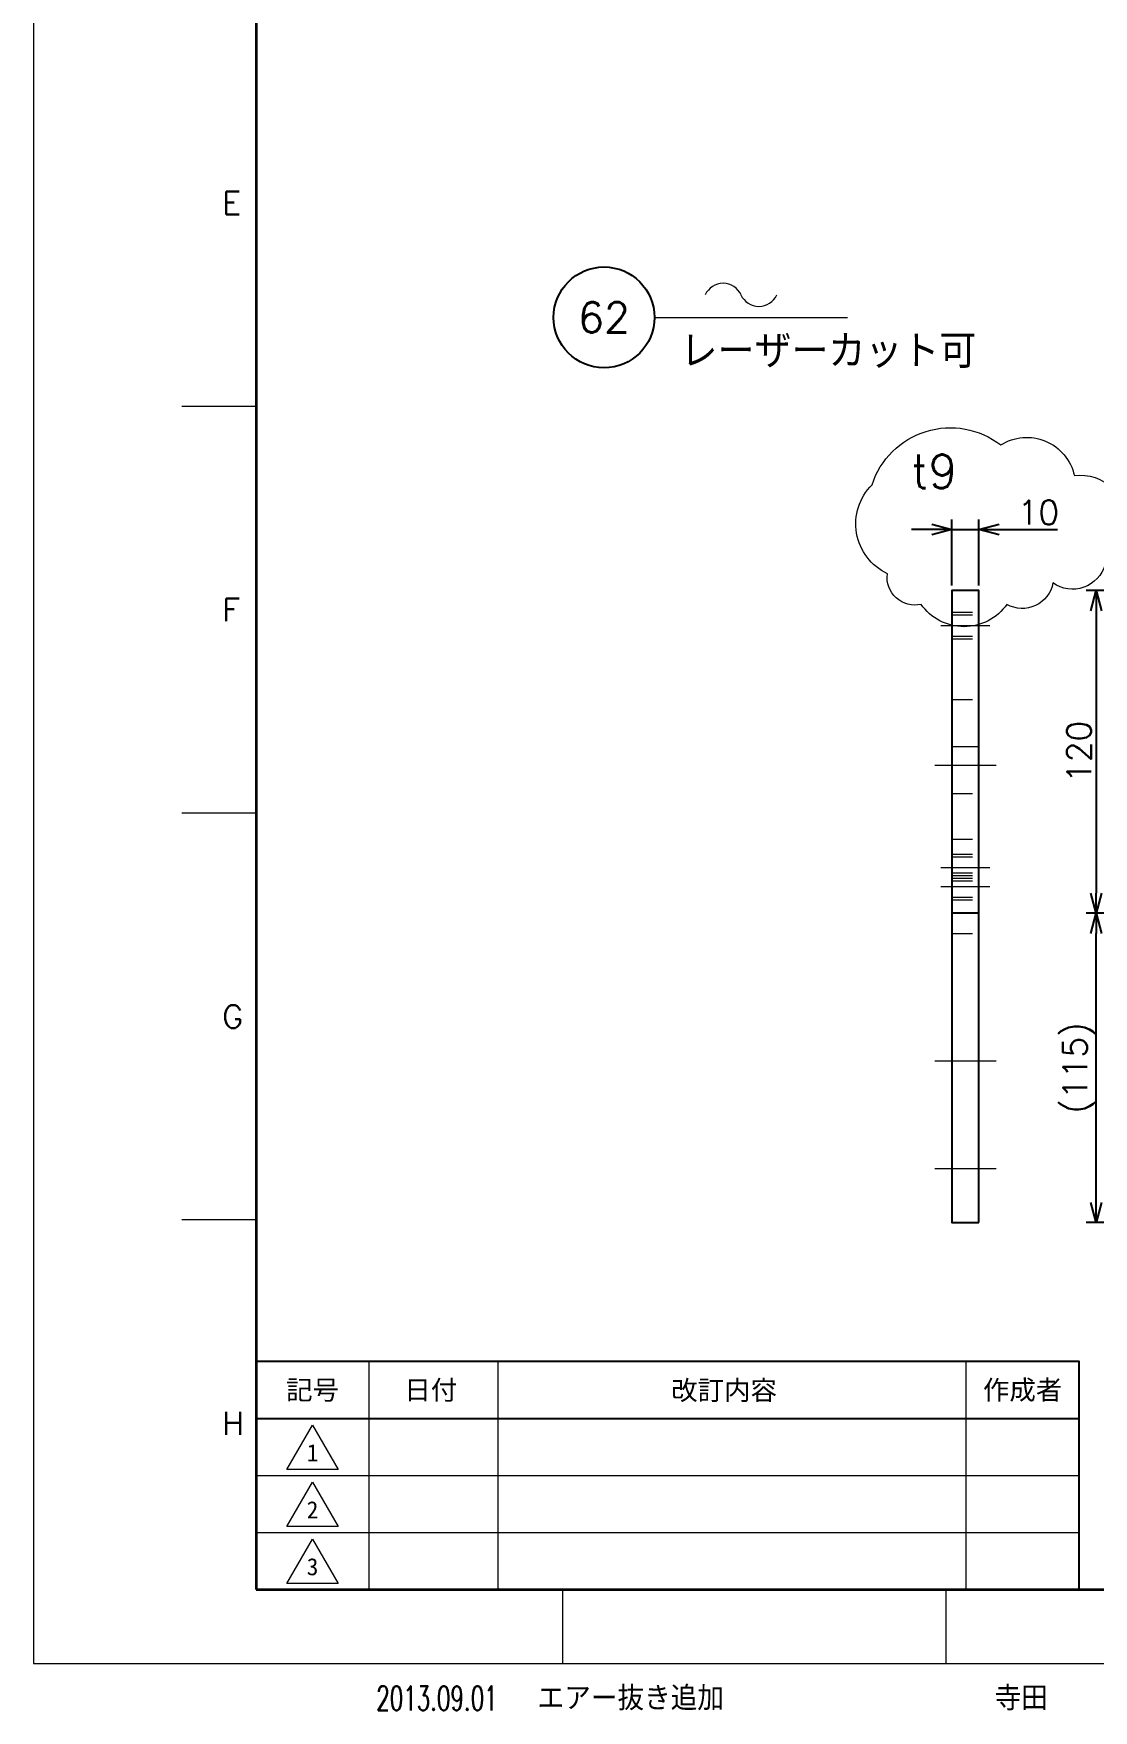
# Model space of a CAD drawing. Header units: millimetres. Extents: x 0 to 1764, y -17 to 1242.
# Drawn here: x 0 to 394, y -17 to 606 of the extents above; entities that cross this region are included whole.
import ezdxf
from ezdxf import colors
from ezdxf.entities.mleader import LeaderData, LeaderLine
from ezdxf.enums import TextEntityAlignment as Align
from ezdxf.math import Vec2, Vec3

# ---------------------------------------------------------------- set-up
doc = ezdxf.new("R2010")
doc.units = ezdxf.units.MM
doc.header["$LTSCALE"] = 1.2
doc.header["$PDMODE"] = 99
doc.header["$PDSIZE"] = 1
doc.linetypes.add('CENTER2', pattern=[28.575, 19.05, -3.175, 3.175, -3.175])
doc.linetypes.add('HIDDEN', pattern=[9.525, 6.35, -3.175])
for name, color, linetype, lineweight in [('02_SLIM', 4, 'Continuous', 13), ('04_HIDDEN', 2, 'HIDDEN', 13), ('05_CENTER', 4, 'CENTER2', 13), ('08_DIM', 3, 'Continuous', 13), ('90_FRAME', 5, 'Continuous', 35)]:
    doc.layers.add(name, color=color, linetype=linetype, lineweight=lineweight)
doc.layers.add('10_DRAFT', color=8, linetype='Continuous', lineweight=0, plot=False)
doc.layers.add('91_BLANK', color=5, linetype='Continuous', lineweight=0, plot=False)
doc.styles.add('KSS_TXT', font='txt.shx', dxfattribs={"bigfont": 'extfont2.shx'})
doc.styles.add('MS_G', font='MS Gothic.ttf')
doc.styles.get("Standard").update_dxf_attribs({"font": 'txt.shx', "bigfont": 'extfont2.shx'})
doc.styles.add('表題用', font='MS PGothic.ttf')
doc.dimstyles.new('KSS_DIM', dxfattribs={"dimscale": 3, "dimtxt": 3, "dimasz": 2.5, "dimexe": 1.25, "dimexo": 0.625, "dimtad": 1, "dimdsep": 46, "dimtxsty": 'KSS_TXT', "dimblk": 'OPEN30', "dimcen": 0, "dimazin": 2, "dimtfac": 0.75, "dimtmove": 0, "dimatfit": 3, "dimldrblk": 'OPEN30', "dimfxl": 1.25, "dimtolj": 1, "dimarcsym": 0})

# ---------------------------------------------------------------- blocks, each defined once
blk = doc.blocks.new('AM_BALLOON1')
at = {"transparency": 16777216}
blk.add_circle((0, 0), 5, dxfattribs=at)
blk.add_attdef('B_NUMBER', text='', height=3, dxfattribs=at).set_placement((0, 0), align=Align.MIDDLE_CENTER)
blk = doc.blocks.new('_OPEN')
at = {"color": 0, "linetype": 'ByBlock'}
for p, q in [((-1, 0.167), (0, 0)), ((0, 0), (-1, -0.167)), ((0, 0), (-1, 0))]:
    blk.add_line(p, q, dxfattribs=at)
blk = doc.blocks.new('_Open30')
at = {"color": 0, "linetype": 'ByBlock', "lineweight": -2}
for p, q in [((-1, 0.268), (0, 0)), ((0, 0), (-1, -0.268)), ((0, 0), (-1, 0))]:
    blk.add_line(p, q, dxfattribs=at)
blk = doc.blocks.new('*D157')
at = {"layer": '08_DIM', "color": 0, "lineweight": -2, "transparency": 16777216}
for p, q in [((479.27, 398.96), (391.32, 398.96)), ((395.07, 391.46), (395.07, 286.46)), ((479.27, 278.96), (391.32, 278.96))]:
    blk.add_line(p, q, dxfattribs=at)
at = {"layer": 'Defpoints', "color": 0, "transparency": 16777216}
for p in [(481.14, 398.96), (395.07, 278.96), (481.14, 278.96)]:
    blk.add_point(p, dxfattribs=at)
at = {"layer": '08_DIM', "color": 0, "lineweight": -2, "transparency": 16777216, "xscale": 7.5, "yscale": 7.5, "zscale": 7.5}
for p, rotation in [((395.07, 398.96), 90), ((395.07, 278.96), 270)]:
    blk.add_blockref('_Open30', p, dxfattribs=dict(at, rotation=rotation))
at = {"layer": '08_DIM', "color": 0, "transparency": 16777216, "insert": (388.7, 338.96), "char_height": 9, "attachment_point": 5, "rotation": 90, "style": 'KSS_TXT'}
blk.add_mtext('\\A1;120', dxfattribs=at)
blk = doc.blocks.new('p1ba05')
for centre, start, end in [((-2.95, 0.29), 24.2276, 155.5758), ((0, 1.62), 204.2276, 335.5758)]:
    blk.add_arc(centre, 1.62, start, end)
blk = doc.blocks.new('*D229')
at = {"layer": '08_DIM', "color": 0, "lineweight": -2, "transparency": 16777216}
for p, q in [((479.27, 278.96), (391.32, 278.96)), ((395.07, 171.46), (395.07, 271.46)), ((629.27, 163.96), (391.32, 163.96))]:
    blk.add_line(p, q, dxfattribs=at)
at = {"layer": 'Defpoints', "color": 0, "transparency": 16777216}
for p in [(395.07, 278.96), (481.14, 278.96), (631.14, 163.96)]:
    blk.add_point(p, dxfattribs=at)
at = {"layer": '08_DIM', "color": 0, "lineweight": -2, "transparency": 16777216, "xscale": 7.5, "yscale": 7.5, "zscale": 7.5}
for p, rotation in [((395.07, 278.96), 90), ((395.07, 163.96), 270)]:
    blk.add_blockref('_Open30', p, dxfattribs=dict(at, rotation=rotation))
at = {"layer": '08_DIM', "color": 0, "transparency": 16777216, "insert": (388.7, 221.46), "char_height": 9, "attachment_point": 5, "rotation": 90, "style": 'KSS_TXT'}
blk.add_mtext('\\A1;(115)', dxfattribs=at)
blk = doc.blocks.new('*D230')
at = {"layer": '08_DIM', "color": 0, "lineweight": -2, "transparency": 16777216}
for p, q in [((341.48, 400.83), (341.48, 425.37)), ((351.48, 400.83), (351.48, 425.37)), ((333.98, 421.62), (326.48, 421.62)), ((341.48, 421.62), (351.48, 421.62)), ((358.98, 421.62), (380.73, 421.62))]:
    blk.add_line(p, q, dxfattribs=at)
at = {"layer": 'Defpoints', "color": 0, "transparency": 16777216}
for p in [(351.48, 421.62), (341.48, 398.96), (351.48, 398.96)]:
    blk.add_point(p, dxfattribs=at)
at = {"layer": '08_DIM', "color": 0, "lineweight": -2, "transparency": 16777216, "xscale": 7.5, "yscale": 7.5, "zscale": 7.5}
blk.add_blockref('_Open30', (341.48, 421.62), dxfattribs=at)
at = {"layer": '08_DIM', "color": 0, "lineweight": -2, "transparency": 16777216, "xscale": 7.5, "yscale": 7.5, "zscale": 7.5, "rotation": 180}
blk.add_blockref('_Open30', (351.48, 421.62), dxfattribs=at)
at = {"layer": '08_DIM', "color": 0, "transparency": 16777216, "insert": (373.6, 427.99), "char_height": 9, "attachment_point": 5, "style": 'KSS_TXT'}
blk.add_mtext('\\A1;10', dxfattribs=at)

msp = doc.modelspace()

# ---------------------------------------------------------------- linework, layer by layer
at = {"color": 0}
msp.add_line((351.475, 278.958), (341.475, 278.958), dxfattribs=at)
msp.add_lwpolyline([(351.475, 163.958), (351.475, 398.958), (341.475, 398.958), (341.475, 163.958)], close=True)
at = {"layer": '02_SLIM', "color": 1}
msp.add_lwpolyline([(359.623, 453.054, -0.5205671), (386.979, 441.661, -0.5205671), (405.216, 422.292, -0.5205671), (398.377, 408.621, -0.5205671), (379, 401.785, -0.5205671), (361.903, 393.81, -0.5205671), (329.988, 393.81, -0.5205671), (317.45, 405.203, -0.5205671), (311.751, 438.243, -0.5205671)], format="xyb", close=True, dxfattribs=at)
at = {"layer": '04_HIDDEN'}
for p, q in [((341.475, 390.958), (351.475, 390.958)), ((341.475, 389.958), (351.475, 389.958)), ((341.475, 381.958), (351.475, 381.958)), ((341.475, 380.958), (351.475, 380.958)), ((341.475, 358.458), (351.475, 358.458)), ((341.475, 323.458), (351.475, 323.458)), ((341.475, 300.958), (351.475, 300.958)), ((341.475, 299.958), (351.475, 299.958)), ((341.475, 291.958), (351.475, 291.958)), ((341.475, 290.958), (351.475, 290.958))]:
    msp.add_line(p, q, dxfattribs=at)
at = {"layer": '04_HIDDEN', "color": 9}
for p, q in [((341.475, 306.458), (351.475, 306.458)), ((341.475, 293.958), (351.475, 293.958)), ((341.475, 292.958), (351.475, 292.958)), ((341.475, 284.958), (351.475, 284.958)), ((341.475, 283.958), (351.475, 283.958)), ((341.475, 271.458), (351.475, 271.458))]:
    msp.add_line(p, q, dxfattribs=at)
at = {"layer": '05_CENTER'}
for p, q in [((337.39, 385.958), (355.561, 385.958)), ((357.938, 333.958), (335.123, 333.958)), ((337.39, 295.958), (355.561, 295.958)), ((357.938, 223.958), (335.123, 223.958)), ((357.938, 183.958), (335.123, 183.958))]:
    msp.add_line(p, q, dxfattribs=at)
at = {"layer": '05_CENTER', "color": 9}
msp.add_line((337.39, 288.958), (355.561, 288.958), dxfattribs=at)
at = {"layer": '08_DIM'}
msp.add_line((230.891, 500.472), (302.633, 500.472), dxfattribs=at)
at = {"layer": '10_DRAFT'}
msp.add_line((341.475, 340.958), (351.475, 340.958), dxfattribs=at)
at = {"layer": '90_FRAME', "color": 4, "lineweight": 13}
for p, q in [((82.742, 467.394), (55.133, 467.394)), ((82.742, 316.17), (55.133, 316.17)), ((82.742, 164.946), (55.133, 164.946)), ((196.76, 0), (196.76, 27.485)), ((339.328, 0), (339.328, 27.485))]:
    msp.add_line(p, q, dxfattribs=at)
at = {"layer": '90_FRAME', "color": 0, "lineweight": 13}
for p, q in [((124.742, 27.485), (124.742, 112.343)), ((172.742, 27.485), (172.742, 112.343)), ((346.742, 27.485), (346.742, 112.343)), ((82.742, 69.914), (388.742, 69.914)), ((82.742, 48.7), (388.742, 48.7))]:
    msp.add_line(p, q, dxfattribs=at)
at = {"layer": '90_FRAME', "color": 0, "lineweight": 25}
msp.add_line((82.742, 91.128), (388.742, 91.128), dxfattribs=at)
at = {"layer": '90_FRAME'}
msp.add_lwpolyline([(82.742, 27.485), (1736.459, 27.485), (1736.459, 1209.75), (82.742, 1209.75)], close=True, dxfattribs=at)
at = {"layer": '90_FRAME', "color": 0, "lineweight": 25}
msp.add_lwpolyline([(82.742, 27.485), (388.742, 27.485), (388.742, 112.343), (82.742, 112.343)], close=True, dxfattribs=at)
at = {"layer": '90_FRAME', "color": 0, "lineweight": 13}
for points in [[(94.195, 72.167), (103.742, 88.702), (113.288, 72.167), (94.195, 72.167)], [(94.195, 50.953), (103.742, 67.488), (113.288, 50.953), (94.195, 50.953)], [(94.195, 29.739), (103.742, 46.274), (113.288, 29.739), (94.195, 29.739)]]:
    msp.add_lwpolyline(points, dxfattribs=at)
at = {"layer": '91_BLANK'}
msp.add_lwpolyline([(0, 0), (1764.068, 0), (1764.068, 1241.619), (0, 1241.619)], close=True, dxfattribs=at)

# ---------------------------------------------------------------- block references
at = {"layer": '08_DIM', "xscale": 4.5, "yscale": 4.5, "zscale": 4.5}
msp.add_blockref('p1ba05', (269.671, 504.575), dxfattribs=at)

# ---------------------------------------------------------------- texts
at = {"layer": '08_DIM', "style": 'KSS_TXT'}
msp.add_text('レーザーカット可', height=12.5, dxfattribs=at).set_placement((240.534, 481.659))
at = {"layer": '08_DIM', "color": 1, "style": 'KSS_TXT'}
msp.add_text('t9', height=12.5, dxfattribs=at).set_placement((326.294, 436.981))
at = {"layer": '90_FRAME', "color": 0, "lineweight": 13, "style": 'KSS_TXT'}
for s, p in [('E', (70.199, 543.006)), ('F', (70.199, 391.782)), ('G', (70.199, 240.558)), ('H', (70.199, 89.334))]:
    msp.add_text(s, height=8.52, dxfattribs=at).set_placement(p, align=Align.MIDDLE_LEFT)
at = {"layer": '90_FRAME', "color": 0, "style": '表題用'}
for s, p in [('記号', (103.742, 101.735)), ('日付', (147.711, 101.735)), ('作成者', (367.742, 101.735))]:
    msp.add_text(s, height=7.2, dxfattribs=at).set_placement(p, align=Align.MIDDLE_CENTER)
msp.add_text('改訂内容', height=7.2, dxfattribs=at).set_placement((256.742, 101.735), align=Align.MIDDLE)
at = {"layer": '90_FRAME', "color": 0, "lineweight": 13, "style": 'MS_G'}
for s, p in [('1', (103.742, 78.4)), ('2', (103.742, 57.185)), ('3', (103.742, 35.971))]:
    msp.add_text(s, height=6.364, dxfattribs=at).set_placement(p, align=Align.MIDDLE)
at = {"layer": '90_FRAME', "color": 3, "lineweight": 13, "width": 0.65}
msp.add_text('2013.09.01', height=9, dxfattribs=at).set_placement((127.43, -17.392))
at = {"layer": '90_FRAME', "color": 3, "lineweight": 13}
for s, p in [('エアー抜き追加', (187.405, -17.392)), ('寺田', (357.315, -17.392))]:
    msp.add_text(s, height=9, dxfattribs=at).set_placement(p)

# ---------------------------------------------------------------- dimensions: what is measured, and where the dimension line sits
at = {"layer": '08_DIM'}
dim = msp.add_linear_dim(base=(351.475, 421.619), p1=(341.475, 398.958), p2=(351.475, 398.958), angle=180, dimstyle='KSS_DIM', override={"dimscale": 3}, dxfattribs=at)
dim.commit()
dim.dimension.update_dxf_attribs({"geometry": '*D230', "text_midpoint": (373.6, 427.994)})
dim = msp.add_linear_dim(base=(395.07, 278.958), p1=(481.144, 398.958), p2=(481.144, 278.958), angle=90, dimstyle='KSS_DIM', dxfattribs=at)
dim.commit()
dim.dimension.update_dxf_attribs({"geometry": '*D157', "text_midpoint": (388.695, 338.958)})
dim = msp.add_linear_dim(base=(395.07, 278.958), p1=(631.144, 163.958), p2=(481.144, 278.958), angle=90, text='(<>)', dimstyle='KSS_DIM', dxfattribs=at)
dim.commit()
dim.dimension.update_dxf_attribs({"geometry": '*D229', "text_midpoint": (388.695, 221.458)})

# ---------------------------------------------------------------- leaders
ml = msp.add_multileader_block('Standard', dxfattribs=at)
ml.set_content('AM_BALLOON1', color=256, scale=3.75)
ml.set_attribute('B_NUMBER', '60', width=0)
ml.set_leader_properties(color=256, linetype='ByLayer', lineweight=-1)
ml.set_arrow_properties(name='OPEN')
ml.build(insert=Vec2(0, 0))
ml.multileader.update_dxf_attribs({"leader_type": 0, "has_dogleg": 0, "text_right_attachment_type": 6, "dogleg_length": 0, "arrow_head_size": 7.5, "scale": 2.5, "block_connection_type": 1})
ctx = ml.context
ctx.base_point, ctx.scale, ctx.char_height, ctx.arrow_head_size, ctx.landing_gap_size, ctx.plane_origin = Vec3(212.119, 1058.687), 2.5, 15, 7.5, 7.5, Vec3(212.119, 1058.687)
ctx.right_attachment, ctx.attachment_type = 6, 1
notes = []
notes.append((ctx, [(0, (0, 0, 0), (0, 0), (1, 0), 1, [])]))
ctx.block.insert = Vec3(212.119, 1058.687)
ml = msp.add_multileader_block('Standard', dxfattribs=at)
ml.set_content('AM_BALLOON1', color=256, scale=3.75)
ml.set_attribute('B_NUMBER', '61', width=0)
ml.set_leader_properties(color=256, linetype='ByLayer', lineweight=-1)
ml.set_arrow_properties(name='OPEN')
ml.build(insert=Vec2(0, 0))
ml.multileader.update_dxf_attribs({"leader_type": 0, "has_dogleg": 0, "text_right_attachment_type": 6, "dogleg_length": 0, "arrow_head_size": 7.5, "scale": 2.5, "block_connection_type": 1})
ctx = ml.context
ctx.base_point, ctx.scale, ctx.char_height, ctx.arrow_head_size, ctx.landing_gap_size, ctx.plane_origin = Vec3(954.533, 1058.687), 2.5, 15, 7.5, 7.5, Vec3(954.533, 1058.687)
ctx.right_attachment, ctx.attachment_type = 6, 1
notes.append((ctx, [(0, (0, 0, 0), (0, 0), (1, 0), 1, [])]))
ctx.block.insert = Vec3(954.533, 1058.687)
ml = msp.add_multileader_block('Standard', dxfattribs=at)
ml.set_content('AM_BALLOON1', color=256, scale=3.75)
ml.set_attribute('B_NUMBER', '62', width=0)
ml.set_leader_properties(color=256, linetype='ByLayer', lineweight=-1)
ml.set_arrow_properties(name='OPEN')
ml.build(insert=Vec2(0, 0))
ml.multileader.update_dxf_attribs({"leader_type": 0, "has_dogleg": 0, "text_right_attachment_type": 6, "dogleg_length": 0, "arrow_head_size": 7.5, "scale": 2.5, "block_connection_type": 1})
ctx = ml.context
ctx.base_point, ctx.scale, ctx.char_height, ctx.arrow_head_size, ctx.landing_gap_size, ctx.plane_origin = Vec3(212.119, 500.487), 2.5, 15, 7.5, 7.5, Vec3(212.119, 500.487)
ctx.right_attachment, ctx.attachment_type = 6, 1
notes.append((ctx, [(0, (0, 0, 0), (0, 0), (1, 0), 1, [])]))
ctx.block.insert = Vec3(212.119, 500.487)
ml = msp.add_multileader_block('Standard', dxfattribs=at)
ml.set_content('AM_BALLOON1', color=256, scale=3.75)
ml.set_attribute('B_NUMBER', '63', width=0)
ml.set_leader_properties(color=256, linetype='ByLayer', lineweight=-1)
ml.set_arrow_properties(name='OPEN')
ml.build(insert=Vec2(0, 0))
ml.multileader.update_dxf_attribs({"leader_type": 0, "has_dogleg": 0, "text_right_attachment_type": 6, "dogleg_length": 0, "arrow_head_size": 7.5, "scale": 2.5, "block_connection_type": 1})
ctx = ml.context
ctx.base_point, ctx.scale, ctx.char_height, ctx.arrow_head_size, ctx.landing_gap_size, ctx.plane_origin = Vec3(852.626, 500.487), 2.5, 15, 7.5, 7.5, Vec3(852.626, 500.487)
ctx.right_attachment, ctx.attachment_type = 6, 1
notes.append((ctx, [(0, (0, 0, 0), (0, 0), (1, 0), 1, [])]))
ctx.block.insert = Vec3(852.626, 500.487)
for ctx, leaders in notes:
    for number, flags, end, landing, length, lines in leaders:
        leader = LeaderData()
        leader.index, (leader.has_last_leader_line, leader.has_dogleg_vector, leader.attachment_direction) = number, flags
        leader.last_leader_point, leader.dogleg_vector, leader.dogleg_length = Vec3(end), Vec3(landing), length
        for number, points, colour, breaks in lines:
            line = LeaderLine()
            line.index, line.vertices, line.color, line.breaks = number, Vec3.list(points), colors.encode_raw_color(colour), breaks
            leader.lines.append(line)
        ctx.leaders.append(leader)

doc.saveas('drawing.dxf')
